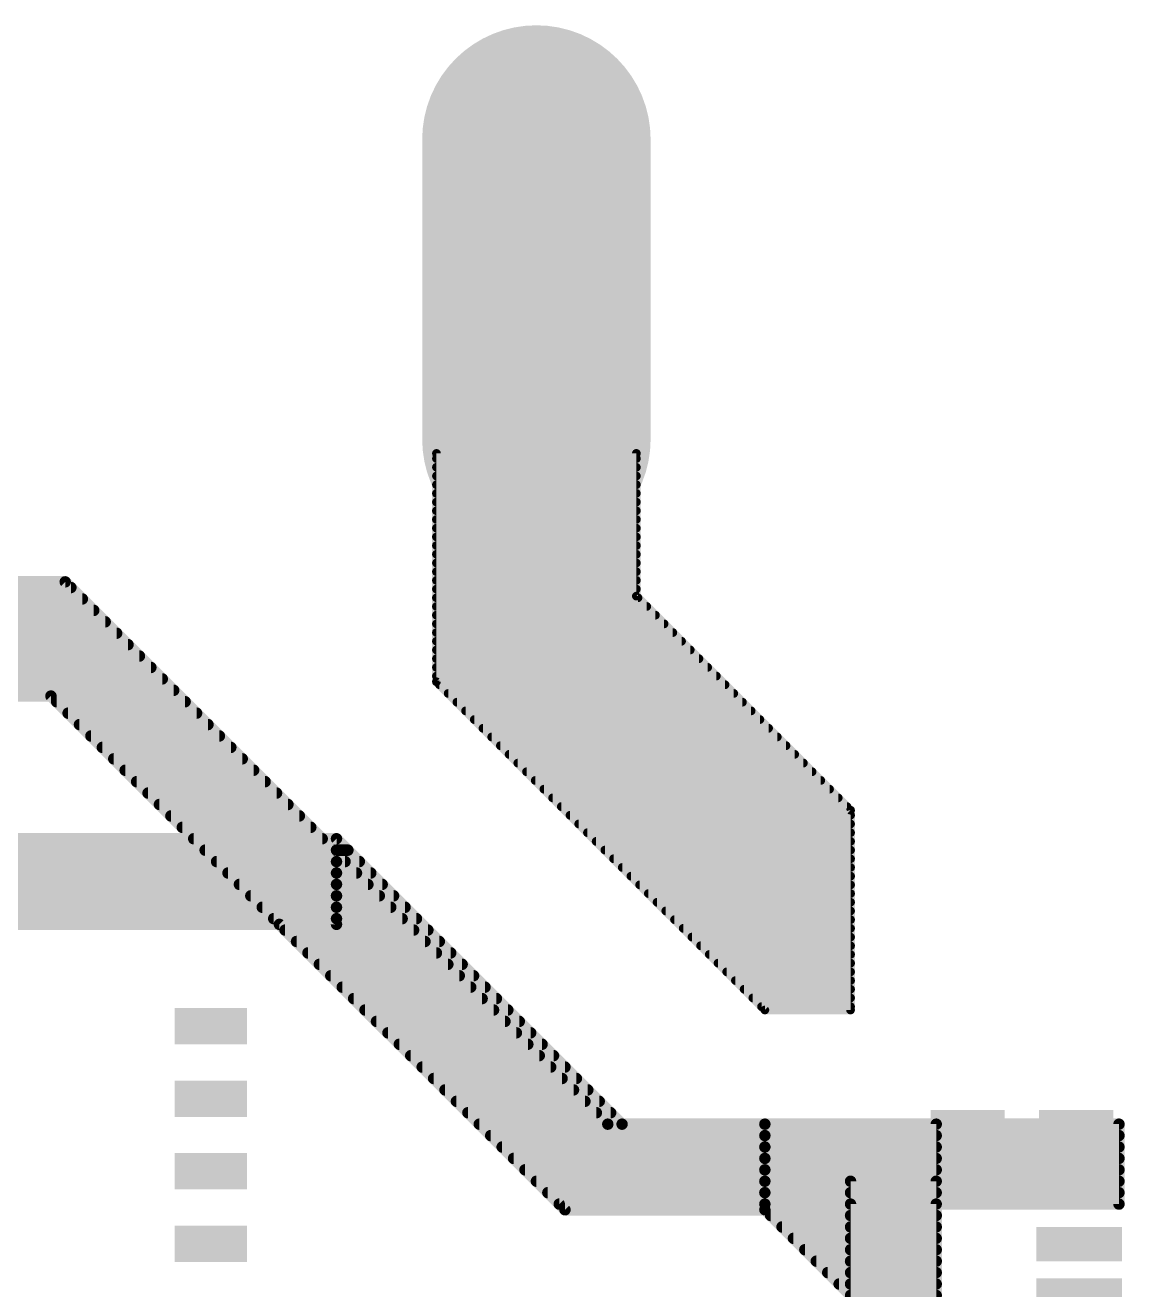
# Model space of a CAD drawing. Extents: x -25.1 to 38.2, y -27.2 to 27.2.
# Drawn here: x -9.45 to 9.8, y 5.1 to 27.25 of the extents above; entities that cross this region are included whole.
import ezdxf

# ---------------------------------------------------------------- set-up
doc = ezdxf.new("R2010")
doc.units = 0
doc.layers.add('29', color=253, linetype='CONTINUOUS')
doc.layers.add('30', color=253, linetype='CONTINUOUS')

# ---------------------------------------------------------------- blocks, each defined once
blk = doc.blocks.new('RECT')
blk.add_solid([(-0.5, -0.5), (0.5, -0.5), (-0.5, 0.5), (0.5, 0.5)])
blk = doc.blocks.new('LONGP100')
at = {"const_width": 1}
blk.add_lwpolyline([(-0.5, 0), (0.5, 0)], dxfattribs=at)
at = {"const_width": 0.5}
for points in [[(-0.5, 0.25, 1), (-0.5, -0.25)], [(0.5, -0.25, 1), (0.5, 0.25)]]:
    blk.add_lwpolyline(points, format="xyb", dxfattribs=at)

msp = doc.modelspace()

# ---------------------------------------------------------------- linework, layer by layer
at = {"layer": '29', "const_width": 0.2}
for points in [[(-4, 13), (-16, 13)], [(-4, 11.5), (-4, 13)], [(-4, 13), (1, 8)], [(-4, 11.5), (-4, 13)], [(-18.3, 12.8), (-4, 12.8)], [(-4, 12.8), (-3.8, 12.8)], [(-18.1, 12.6), (-4, 12.6)], [(-4, 12.6), (-3.6, 12.6)], [(-17.9, 12.4), (-4, 12.4)], [(-4, 12.4), (-3.4, 12.4)], [(-17.7, 12.2), (-4, 12.2)], [(-4, 12.2), (-3.2, 12.2)], [(-17.5, 12), (-4, 12)], [(-4, 12), (-3, 12)], [(-17.3, 11.8), (-4, 11.8)], [(-4, 11.8), (-2.8, 11.8)], [(-17.1, 11.6), (-4, 11.6)], [(-17, 11.5), (-4, 11.5)], [(0, 6.5), (-5, 11.5)], [(-5, 11.5), (-4, 11.5)], [(-4, 11.6), (-2.6, 11.6)], [(-4.9, 11.4), (-2.4, 11.4)], [(-4.7, 11.2), (-2.2, 11.2)], [(-4.5, 11), (-2, 11)], [(-4.3, 10.8), (-1.8, 10.8)], [(-4.1, 10.6), (-1.6, 10.6)], [(-3.9, 10.4), (-1.4, 10.4)], [(-3.7, 10.2), (-1.2, 10.2)], [(-3.5, 10), (-1, 10)], [(-3.3, 9.8), (-0.8, 9.8)], [(-3.1, 9.6), (-0.6, 9.6)], [(-2.9, 9.4), (-0.4, 9.4)], [(-2.7, 9.2), (-0.2, 9.2)], [(-2.5, 9), (0, 9)], [(-2.3, 8.8), (0.2, 8.8)], [(-2.1, 8.6), (0.4, 8.6)], [(-1.9, 8.4), (0.6, 8.4)], [(-1.7, 8.2), (0.8, 8.2)], [(-1.5, 8), (1, 8)], [(1, 8), (3.5, 8)], [(3.5, 8), (3.5, 6.5)], [(6.5, 8), (3.5, 8)], [(3.5, 8), (3.5, 6.5)], [(6.5, 5), (6.5, 8)], [(-1.3, 7.8), (3.5, 7.8)], [(3.5, 7.8), (6.5, 7.8)], [(-1.1, 7.6), (3.5, 7.6)], [(3.5, 7.6), (6.5, 7.6)], [(-0.9, 7.4), (3.5, 7.4)], [(3.5, 7.4), (6.5, 7.4)], [(-0.7, 7.2), (3.5, 7.2)], [(-0.5, 7), (3.5, 7)], [(3.5, 7.2), (6.5, 7.2)], [(3.5, 7), (6.5, 7)], [(-0.3, 6.8), (3.5, 6.8)], [(3.5, 6.8), (6.5, 6.8)], [(-0.1, 6.6), (3.5, 6.6)], [(3.5, 6.6), (6.5, 6.6)], [(6.5, 6.6), (5, 6.6)], [(5, 6.6), (5, -6)], [(6.5, -5.6), (6.5, 6.6)], [(3.5, 6.5), (0, 6.5)], [(3.5, 6.5), (5, 5)], [(3.6, 6.4), (6.5, 6.4)], [(5, 6.4), (6.5, 6.4)], [(3.8, 6.2), (6.5, 6.2)], [(5, 6.2), (6.5, 6.2)], [(4, 6), (6.5, 6)], [(5, 6), (6.5, 6)], [(4.2, 5.8), (6.5, 5.8)], [(5, 5.8), (6.5, 5.8)], [(4.4, 5.6), (6.5, 5.6)], [(5, 5.6), (6.5, 5.6)], [(4.6, 5.4), (6.5, 5.4)], [(5, 5.4), (6.5, 5.4)], [(4.8, 5.2), (6.5, 5.2)], [(5, 5.2), (6.5, 5.2)], [(5, 5), (6.5, 5)], [(5, 5), (6.5, 5)], [(5, 5), (6.5, 5)]]:
    msp.add_lwpolyline(points, dxfattribs=at)
at = {"layer": '29', "const_width": 0.1}
for points in [[(-3.9646, 13.0354, 1), (-4.0354, 12.9646)], [(-3.95, 13, 1), (-4.05, 13)], [(-3.95, 13, 1), (-4.05, 13)], [(-4, 12.95, 1), (-4, 13.05)], [(-4, 12.85, 1), (-4, 12.75)], [(-4, 12.75, 1), (-4, 12.85)], [(-3.8, 12.75, 1), (-3.8, 12.85)], [(-4, 12.65, 1), (-4, 12.55)], [(-4, 12.55, 1), (-4, 12.65)], [(-3.6, 12.55, 1), (-3.6, 12.65)], [(-4, 12.45, 1), (-4, 12.35)], [(-4, 12.35, 1), (-4, 12.45)], [(-3.4, 12.35, 1), (-3.4, 12.45)], [(-4, 12.25, 1), (-4, 12.15)], [(-4, 12.15, 1), (-4, 12.25)], [(-3.2, 12.15, 1), (-3.2, 12.25)], [(-4, 12.05, 1), (-4, 11.95)], [(-4, 11.95, 1), (-4, 12.05)], [(-3, 11.95, 1), (-3, 12.05)], [(-4, 11.85, 1), (-4, 11.75)], [(-4, 11.75, 1), (-4, 11.85)], [(-2.8, 11.75, 1), (-2.8, 11.85)], [(-4.9646, 11.5354, 1), (-5.0354, 11.4646)], [(-5, 11.55, 1), (-5, 11.45)], [(-4, 11.65, 1), (-4, 11.55)], [(-4.05, 11.5, 1), (-3.95, 11.5)], [(-4.05, 11.5, 1), (-3.95, 11.5)], [(-4, 11.55, 1), (-4, 11.65)], [(-4, 11.45, 1), (-4, 11.55)], [(-4, 11.45, 1), (-4, 11.55)], [(-2.6, 11.55, 1), (-2.6, 11.65)], [(-4.9, 11.45, 1), (-4.9, 11.35)], [(-4.7, 11.25, 1), (-4.7, 11.15)], [(-2.4, 11.35, 1), (-2.4, 11.45)], [(-2.2, 11.15, 1), (-2.2, 11.25)], [(-4.5, 11.05, 1), (-4.5, 10.95)], [(-2, 10.95, 1), (-2, 11.05)], [(-4.3, 10.85, 1), (-4.3, 10.75)], [(-1.8, 10.75, 1), (-1.8, 10.85)], [(-4.1, 10.65, 1), (-4.1, 10.55)], [(-1.6, 10.55, 1), (-1.6, 10.65)], [(-3.9, 10.45, 1), (-3.9, 10.35)], [(-1.4, 10.35, 1), (-1.4, 10.45)], [(-3.7, 10.25, 1), (-3.7, 10.15)], [(-1.2, 10.15, 1), (-1.2, 10.25)], [(-3.5, 10.05, 1), (-3.5, 9.95)], [(-1, 9.95, 1), (-1, 10.05)], [(-3.3, 9.85, 1), (-3.3, 9.75)], [(-0.8, 9.75, 1), (-0.8, 9.85)], [(-3.1, 9.65, 1), (-3.1, 9.55)], [(-0.6, 9.55, 1), (-0.6, 9.65)], [(-2.9, 9.45, 1), (-2.9, 9.35)], [(-0.4, 9.35, 1), (-0.4, 9.45)], [(-2.7, 9.25, 1), (-2.7, 9.15)], [(-2.5, 9.05, 1), (-2.5, 8.95)], [(-0.2, 9.15, 1), (-0.2, 9.25)], [(0, 8.95, 1), (0, 9.05)], [(-2.3, 8.85, 1), (-2.3, 8.75)], [(0.2, 8.75, 1), (0.2, 8.85)], [(-2.1, 8.65, 1), (-2.1, 8.55)], [(0.4, 8.55, 1), (0.4, 8.65)], [(-1.9, 8.45, 1), (-1.9, 8.35)], [(0.6, 8.35, 1), (0.6, 8.45)], [(-1.7, 8.25, 1), (-1.7, 8.15)], [(0.8, 8.15, 1), (0.8, 8.25)], [(-1.5, 8.05, 1), (-1.5, 7.95)], [(1, 8.05, 1), (1, 7.95)], [(0.9646, 7.9646, 1), (1.0354, 8.0354)], [(1, 7.95, 1), (1, 8.05)], [(3.55, 8, 1), (3.45, 8)], [(3.5, 8.05, 1), (3.5, 7.95)], [(3.55, 8, 1), (3.45, 8)], [(3.5, 7.95, 1), (3.5, 8.05)], [(6.55, 8, 1), (6.45, 8)], [(6.5, 7.95, 1), (6.5, 8.05)], [(-1.3, 7.85, 1), (-1.3, 7.75)], [(3.5, 7.85, 1), (3.5, 7.75)], [(3.5, 7.75, 1), (3.5, 7.85)], [(6.5, 7.75, 1), (6.5, 7.85)], [(-1.1, 7.65, 1), (-1.1, 7.55)], [(3.5, 7.65, 1), (3.5, 7.55)], [(3.5, 7.55, 1), (3.5, 7.65)], [(6.5, 7.55, 1), (6.5, 7.65)], [(-0.9, 7.45, 1), (-0.9, 7.35)], [(3.5, 7.45, 1), (3.5, 7.35)], [(3.5, 7.35, 1), (3.5, 7.45)], [(6.5, 7.35, 1), (6.5, 7.45)], [(-0.7, 7.25, 1), (-0.7, 7.15)], [(-0.5, 7.05, 1), (-0.5, 6.95)], [(3.5, 7.25, 1), (3.5, 7.15)], [(3.5, 7.05, 1), (3.5, 6.95)], [(3.5, 7.15, 1), (3.5, 7.25)], [(3.5, 6.95, 1), (3.5, 7.05)], [(6.5, 7.15, 1), (6.5, 7.25)], [(6.5, 6.95, 1), (6.5, 7.05)], [(-0.3, 6.85, 1), (-0.3, 6.75)], [(3.5, 6.85, 1), (3.5, 6.75)], [(3.5, 6.75, 1), (3.5, 6.85)], [(6.5, 6.75, 1), (6.5, 6.85)], [(-0.1, 6.65, 1), (-0.1, 6.55)], [(3.5, 6.65, 1), (3.5, 6.55)], [(3.5, 6.55, 1), (3.5, 6.65)], [(5, 6.65, 1), (5, 6.55)], [(5.05, 6.6, 1), (4.95, 6.6)], [(6.55, 6.6, 1), (6.45, 6.6)], [(6.5, 6.55, 1), (6.5, 6.65)], [(6.5, 6.55, 1), (6.5, 6.65)], [(0, 6.55, 1), (0, 6.45)], [(-0.0354, 6.4646, 1), (0.0354, 6.5354)], [(3.5354, 6.5354, 1), (3.4646, 6.4646)], [(3.45, 6.5, 1), (3.55, 6.5)], [(3.45, 6.5, 1), (3.55, 6.5)], [(3.5, 6.45, 1), (3.5, 6.55)], [(3.6, 6.45, 1), (3.6, 6.35)], [(5, 6.45, 1), (5, 6.35)], [(6.5, 6.35, 1), (6.5, 6.45)], [(6.5, 6.35, 1), (6.5, 6.45)], [(3.8, 6.25, 1), (3.8, 6.15)], [(5, 6.25, 1), (5, 6.15)], [(6.5, 6.15, 1), (6.5, 6.25)], [(6.5, 6.15, 1), (6.5, 6.25)], [(4, 6.05, 1), (4, 5.95)], [(5, 6.05, 1), (5, 5.95)], [(6.5, 5.95, 1), (6.5, 6.05)], [(6.5, 5.95, 1), (6.5, 6.05)], [(4.2, 5.85, 1), (4.2, 5.75)], [(5, 5.85, 1), (5, 5.75)], [(6.5, 5.75, 1), (6.5, 5.85)], [(6.5, 5.75, 1), (6.5, 5.85)], [(4.4, 5.65, 1), (4.4, 5.55)], [(5, 5.65, 1), (5, 5.55)], [(6.5, 5.55, 1), (6.5, 5.65)], [(6.5, 5.55, 1), (6.5, 5.65)], [(4.6, 5.45, 1), (4.6, 5.35)], [(5, 5.45, 1), (5, 5.35)], [(6.5, 5.35, 1), (6.5, 5.45)], [(6.5, 5.35, 1), (6.5, 5.45)], [(4.8, 5.25, 1), (4.8, 5.15)], [(5, 5.25, 1), (5, 5.15)], [(5, 5.05, 1), (5, 4.95)], [(5, 5.05, 1), (5, 4.95)], [(5, 5.05, 1), (5, 4.95)], [(6.5, 5.15, 1), (6.5, 5.25)], [(6.5, 5.15, 1), (6.5, 5.25)], [(6.5, 4.95, 1), (6.5, 5.05)], [(6.5, 4.95, 1), (6.5, 5.05)], [(6.5, 4.95, 1), (6.5, 5.05)]]:
    msp.add_lwpolyline(points, format="xyb", dxfattribs=at)
at = {"layer": '30'}
for points, const_width in [([(-2.25, 15.75), (-2.25, 19.75)], 0.1524), ([(-2.25, 19.75), (1.25, 19.75)], 0.1524), ([(-2.25, 19.6596), (1.25, 19.6596)], 0.1524), ([(1.25, 19.75), (1.25, 17.25)], 0.1524), ([(-2.25, 19.5072), (1.25, 19.5072)], 0.1524), ([(-2.25, 19.3548), (1.25, 19.3548)], 0.1524), ([(-2.25, 19.2024), (1.25, 19.2024)], 0.1524), ([(-2.25, 19.05), (1.25, 19.05)], 0.1524), ([(-2.25, 18.8976), (1.25, 18.8976)], 0.1524), ([(-2.25, 18.7452), (1.25, 18.7452)], 0.1524), ([(-2.25, 18.5928), (1.25, 18.5928)], 0.1524), ([(-2.25, 18.4404), (1.25, 18.4404)], 0.1524), ([(-2.25, 18.288), (1.25, 18.288)], 0.1524), ([(-2.25, 18.1356), (1.25, 18.1356)], 0.1524), ([(-2.25, 17.9832), (1.25, 17.9832)], 0.1524), ([(-2.25, 17.8308), (1.25, 17.8308)], 0.1524), ([(-2.25, 17.6784), (1.25, 17.6784)], 0.1524), ([(-12.4271, 17.4), (-8.65, 17.4)], 0.2), ([(-12, 17.5), (-8.75, 17.5)], 0.2), ([(-8.75, 17.5), (0.75, 8)], 0.2), ([(-2.25, 17.526), (1.25, 17.526)], 0.1524), ([(-12.7088, 17.2), (-8.45, 17.2)], 0.2), ([(-2.25, 17.3736), (1.25, 17.3736)], 0.1524), ([(-2.25, 17.2212), (1.2788, 17.2212)], 0.1524), ([(1.25, 17.25), (5, 13.5)], 0.1524), ([(-12.866, 17), (-8.25, 17)], 0.2), ([(-2.25, 17.0688), (1.4312, 17.0688)], 0.1524), ([(-12.951, 16.8), (-8.05, 16.8)], 0.2), ([(-2.25, 16.9164), (1.5836, 16.9164)], 0.1524), ([(-2.25, 16.764), (1.736, 16.764)], 0.1524), ([(-12.9913, 16.6), (-7.85, 16.6)], 0.2), ([(-2.25, 16.6116), (1.8884, 16.6116)], 0.1524), ([(-12.9913, 16.4), (-7.65, 16.4)], 0.2), ([(-2.25, 16.4592), (2.0408, 16.4592)], 0.1524), ([(-12.951, 16.2), (-7.45, 16.2)], 0.2), ([(-2.25, 16.3068), (2.1932, 16.3068)], 0.1524), ([(-2.25, 16.1544), (2.3456, 16.1544)], 0.1524), ([(-12.866, 16), (-7.25, 16)], 0.2), ([(-2.25, 16.002), (2.498, 16.002)], 0.1524), ([(-12.7088, 15.8), (-7.05, 15.8)], 0.2), ([(-2.25, 15.8496), (2.6504, 15.8496)], 0.1524), ([(3.5, 10), (-2.25, 15.75)], 0.1524), ([(-2.1972, 15.6972), (2.8028, 15.6972)], 0.1524), ([(-12.4271, 15.6), (-6.85, 15.6)], 0.2), ([(-9, 15.5), (-12, 15.5)], 0.2), ([(-0.1, 6.6), (-9, 15.5)], 0.2), ([(-2.0448, 15.5448), (2.9552, 15.5448)], 0.1524), ([(-8.9, 15.4), (-6.65, 15.4)], 0.2), ([(-8.7, 15.2), (-6.45, 15.2)], 0.2), ([(-1.8924, 15.3924), (3.1076, 15.3924)], 0.1524), ([(-1.74, 15.24), (3.26, 15.24)], 0.1524), ([(-8.5, 15), (-6.25, 15)], 0.2), ([(-1.5876, 15.0876), (3.4124, 15.0876)], 0.1524), ([(-8.3, 14.8), (-6.05, 14.8)], 0.2), ([(-1.4352, 14.9352), (3.5648, 14.9352)], 0.1524), ([(-1.2828, 14.7828), (3.7172, 14.7828)], 0.1524), ([(-8.1, 14.6), (-5.85, 14.6)], 0.2), ([(-1.1304, 14.6304), (3.8696, 14.6304)], 0.1524), ([(-7.9, 14.4), (-5.65, 14.4)], 0.2), ([(-0.978, 14.478), (4.022, 14.478)], 0.1524), ([(-0.8256, 14.3256), (4.1744, 14.3256)], 0.1524), ([(-7.7, 14.2), (-5.45, 14.2)], 0.2), ([(-0.6732, 14.1732), (4.3268, 14.1732)], 0.1524), ([(-7.5, 14), (-5.25, 14)], 0.2), ([(-0.5208, 14.0208), (4.4792, 14.0208)], 0.1524), ([(-7.3, 13.8), (-5.05, 13.8)], 0.2), ([(-0.3684, 13.8684), (4.6316, 13.8684)], 0.1524), ([(-0.216, 13.716), (4.784, 13.716)], 0.1524), ([(-7.1, 13.6), (-4.85, 13.6)], 0.2), ([(-0.0636, 13.5636), (4.9364, 13.5636)], 0.1524), ([(5, 13.5), (5, 10)], 0.1524), ([(-6.9, 13.4), (-4.65, 13.4)], 0.2), ([(-6.7, 13.2), (-4.45, 13.2)], 0.2), ([(0.0888, 13.4112), (5, 13.4112)], 0.1524), ([(0.2412, 13.2588), (5, 13.2588)], 0.1524), ([(-6.5, 13), (-4.25, 13)], 0.2), ([(0.3936, 13.1064), (5, 13.1064)], 0.1524), ([(-6.3, 12.8), (-4.05, 12.8)], 0.2), ([(0.546, 12.954), (5, 12.954)], 0.1524), ([(0.6984, 12.8016), (5, 12.8016)], 0.1524), ([(-6.1, 12.6), (-3.85, 12.6)], 0.2), ([(0.8508, 12.6492), (5, 12.6492)], 0.1524), ([(-5.9, 12.4), (-3.65, 12.4)], 0.2), ([(1.0032, 12.4968), (5, 12.4968)], 0.1524), ([(1.1556, 12.3444), (5, 12.3444)], 0.1524), ([(-5.7, 12.2), (-3.45, 12.2)], 0.2), ([(1.308, 12.192), (5, 12.192)], 0.1524), ([(-5.5, 12), (-3.25, 12)], 0.2), ([(1.4604, 12.0396), (5, 12.0396)], 0.1524), ([(1.6128, 11.8872), (5, 11.8872)], 0.1524), ([(-5.3, 11.8), (-3.05, 11.8)], 0.2), ([(1.7652, 11.7348), (5, 11.7348)], 0.1524), ([(-5.1, 11.6), (-2.85, 11.6)], 0.2), ([(1.9176, 11.5824), (5, 11.5824)], 0.1524), ([(-4.9, 11.4), (-2.65, 11.4)], 0.2), ([(-4.7, 11.2), (-2.45, 11.2)], 0.2), ([(2.07, 11.43), (5, 11.43)], 0.1524), ([(2.2224, 11.2776), (5, 11.2776)], 0.1524), ([(-4.5, 11), (-2.25, 11)], 0.2), ([(2.3748, 11.1252), (5, 11.1252)], 0.1524), ([(-4.3, 10.8), (-2.05, 10.8)], 0.2), ([(2.5272, 10.9728), (5, 10.9728)], 0.1524), ([(2.6796, 10.8204), (5, 10.8204)], 0.1524), ([(-4.1, 10.6), (-1.85, 10.6)], 0.2), ([(2.832, 10.668), (5, 10.668)], 0.1524), ([(-3.9, 10.4), (-1.65, 10.4)], 0.2), ([(2.9844, 10.5156), (5, 10.5156)], 0.1524), ([(3.1368, 10.3632), (5, 10.3632)], 0.1524), ([(-3.7, 10.2), (-1.45, 10.2)], 0.2), ([(3.2892, 10.2108), (5, 10.2108)], 0.1524), ([(-3.5, 10), (-1.25, 10)], 0.2), ([(3.4416, 10.0584), (5, 10.0584)], 0.1524), ([(5, 10), (3.5, 10)], 0.1524), ([(-3.3, 9.8), (-1.05, 9.8)], 0.2), ([(-3.1, 9.6), (-0.85, 9.6)], 0.2), ([(-2.9, 9.4), (-0.65, 9.4)], 0.2), ([(-2.7, 9.2), (-0.45, 9.2)], 0.2), ([(-2.5, 9), (-0.25, 9)], 0.2), ([(-2.3, 8.8), (-0.05, 8.8)], 0.2), ([(-2.1, 8.6), (0.15, 8.6)], 0.2), ([(-1.9, 8.4), (0.35, 8.4)], 0.2), ([(-1.7, 8.2), (0.55, 8.2)], 0.2), ([(-1.5, 8), (0.75, 8)], 0.2), ([(0.75, 8), (9.7, 8)], 0.2), ([(9.7, 8), (9.7, 6.6)], 0.2), ([(-1.3, 7.8), (9.7, 7.8)], 0.2), ([(-1.1, 7.6), (9.7, 7.6)], 0.2), ([(-0.9, 7.4), (9.7, 7.4)], 0.2), ([(-0.7, 7.2), (9.7, 7.2)], 0.2), ([(-0.5, 7), (9.7, 7)], 0.2), ([(6.5, 7), (5, 7)], 0.2), ([(5, 7), (5, -2)], 0.2), ([(6.5, -1.6), (6.5, 7)], 0.2), ([(-0.3, 6.8), (9.7, 6.8)], 0.2), ([(5, 6.8), (6.5, 6.8)], 0.2), ([(9.7, 6.6), (-0.1, 6.6)], 0.2), ([(-0.1, 6.6), (9.7, 6.6)], 0.2), ([(5, 6.6), (6.5, 6.6)], 0.2), ([(5, 6.4), (6.5, 6.4)], 0.2), ([(5, 6.2), (6.5, 6.2)], 0.2), ([(5, 6), (6.5, 6)], 0.2), ([(5, 5.8), (6.5, 5.8)], 0.2), ([(5, 5.6), (6.5, 5.6)], 0.2), ([(5, 5.4), (6.5, 5.4)], 0.2), ([(5, 5.2), (6.5, 5.2)], 0.2), ([(5, 5), (6.5, 5)], 0.2)]:
    msp.add_lwpolyline(points, dxfattribs=dict(at, const_width=const_width))
for points, const_width in [([(-2.2119, 19.75, 1), (-2.2881, 19.75)], 0.0762), ([(-2.25, 19.7881, 1), (-2.25, 19.7119)], 0.0762), ([(-2.25, 19.6977, 1), (-2.25, 19.6215)], 0.0762), ([(1.2881, 19.75, 1), (1.2119, 19.75)], 0.0762), ([(1.25, 19.7119, 1), (1.25, 19.7881)], 0.0762), ([(1.25, 19.6215, 1), (1.25, 19.6977)], 0.0762), ([(-2.25, 19.5453, 1), (-2.25, 19.4691)], 0.0762), ([(1.25, 19.4691, 1), (1.25, 19.5453)], 0.0762), ([(-2.25, 19.3929, 1), (-2.25, 19.3167)], 0.0762), ([(-2.25, 19.2405, 1), (-2.25, 19.1643)], 0.0762), ([(1.25, 19.3167, 1), (1.25, 19.3929)], 0.0762), ([(1.25, 19.1643, 1), (1.25, 19.2405)], 0.0762), ([(-2.25, 19.0881, 1), (-2.25, 19.0119)], 0.0762), ([(1.25, 19.0119, 1), (1.25, 19.0881)], 0.0762), ([(-2.25, 18.9357, 1), (-2.25, 18.8595)], 0.0762), ([(1.25, 18.8595, 1), (1.25, 18.9357)], 0.0762), ([(-2.25, 18.7833, 1), (-2.25, 18.7071)], 0.0762), ([(-2.25, 18.6309, 1), (-2.25, 18.5547)], 0.0762), ([(1.25, 18.7071, 1), (1.25, 18.7833)], 0.0762), ([(1.25, 18.5547, 1), (1.25, 18.6309)], 0.0762), ([(-2.25, 18.4785, 1), (-2.25, 18.4023)], 0.0762), ([(1.25, 18.4023, 1), (1.25, 18.4785)], 0.0762), ([(-2.25, 18.3261, 1), (-2.25, 18.2499)], 0.0762), ([(-2.25, 18.1737, 1), (-2.25, 18.0975)], 0.0762), ([(1.25, 18.2499, 1), (1.25, 18.3261)], 0.0762), ([(1.25, 18.0975, 1), (1.25, 18.1737)], 0.0762), ([(-2.25, 18.0213, 1), (-2.25, 17.9451)], 0.0762), ([(1.25, 17.9451, 1), (1.25, 18.0213)], 0.0762), ([(-2.25, 17.8689, 1), (-2.25, 17.7927)], 0.0762), ([(-2.25, 17.7165, 1), (-2.25, 17.6403)], 0.0762), ([(1.25, 17.7927, 1), (1.25, 17.8689)], 0.0762), ([(1.25, 17.6403, 1), (1.25, 17.7165)], 0.0762), ([(-8.7146, 17.5354, 1), (-8.7854, 17.4646)], 0.1), ([(-8.75, 17.45, 1), (-8.75, 17.55)], 0.1), ([(-8.65, 17.35, 1), (-8.65, 17.45)], 0.1), ([(-2.25, 17.5641, 1), (-2.25, 17.4879)], 0.0762), ([(1.25, 17.4879, 1), (1.25, 17.5641)], 0.0762), ([(-8.45, 17.15, 1), (-8.45, 17.25)], 0.1), ([(-2.25, 17.4117, 1), (-2.25, 17.3355)], 0.0762), ([(-2.25, 17.2593, 1), (-2.25, 17.1831)], 0.0762), ([(1.2119, 17.25, 1), (1.2881, 17.25)], 0.0762), ([(1.2769, 17.2769, 1), (1.2231, 17.2231)], 0.0762), ([(1.25, 17.3355, 1), (1.25, 17.4117)], 0.0762), ([(1.2788, 17.1831, 1), (1.2788, 17.2593)], 0.0762), ([(-8.25, 16.95, 1), (-8.25, 17.05)], 0.1), ([(-2.25, 17.1069, 1), (-2.25, 17.0307)], 0.0762), ([(1.4312, 17.0307, 1), (1.4312, 17.1069)], 0.0762), ([(-8.05, 16.75, 1), (-8.05, 16.85)], 0.1), ([(-2.25, 16.9545, 1), (-2.25, 16.8783)], 0.0762), ([(-2.25, 16.8021, 1), (-2.25, 16.7259)], 0.0762), ([(1.5836, 16.8783, 1), (1.5836, 16.9545)], 0.0762), ([(1.736, 16.7259, 1), (1.736, 16.8021)], 0.0762), ([(-7.85, 16.55, 1), (-7.85, 16.65)], 0.1), ([(-2.25, 16.6497, 1), (-2.25, 16.5735)], 0.0762), ([(1.8884, 16.5735, 1), (1.8884, 16.6497)], 0.0762), ([(-7.65, 16.35, 1), (-7.65, 16.45)], 0.1), ([(-2.25, 16.4973, 1), (-2.25, 16.4211)], 0.0762), ([(2.0408, 16.4211, 1), (2.0408, 16.4973)], 0.0762), ([(-7.45, 16.15, 1), (-7.45, 16.25)], 0.1), ([(-2.25, 16.3449, 1), (-2.25, 16.2687)], 0.0762), ([(-2.25, 16.1925, 1), (-2.25, 16.1163)], 0.0762), ([(2.1932, 16.2687, 1), (2.1932, 16.3449)], 0.0762), ([(2.3456, 16.1163, 1), (2.3456, 16.1925)], 0.0762), ([(-7.25, 15.95, 1), (-7.25, 16.05)], 0.1), ([(-2.25, 16.0401, 1), (-2.25, 15.9639)], 0.0762), ([(2.498, 15.9639, 1), (2.498, 16.0401)], 0.0762), ([(-7.05, 15.75, 1), (-7.05, 15.85)], 0.1), ([(-2.25, 15.8877, 1), (-2.25, 15.8115)], 0.0762), ([(-2.2881, 15.75, 1), (-2.2119, 15.75)], 0.0762), ([(-2.2231, 15.7769, 1), (-2.2769, 15.7231)], 0.0762), ([(-2.1972, 15.7353, 1), (-2.1972, 15.6591)], 0.0762), ([(2.6504, 15.8115, 1), (2.6504, 15.8877)], 0.0762), ([(2.8028, 15.6591, 1), (2.8028, 15.7353)], 0.0762), ([(-8.9646, 15.5354, 1), (-9.0354, 15.4646)], 0.1), ([(-9, 15.45, 1), (-9, 15.55)], 0.1), ([(-6.85, 15.55, 1), (-6.85, 15.65)], 0.1), ([(-2.0448, 15.5829, 1), (-2.0448, 15.5067)], 0.0762), ([(2.9552, 15.5067, 1), (2.9552, 15.5829)], 0.0762), ([(-8.9, 15.45, 1), (-8.9, 15.35)], 0.1), ([(-8.7, 15.25, 1), (-8.7, 15.15)], 0.1), ([(-6.65, 15.35, 1), (-6.65, 15.45)], 0.1), ([(-6.45, 15.15, 1), (-6.45, 15.25)], 0.1), ([(-1.8924, 15.4305, 1), (-1.8924, 15.3543)], 0.0762), ([(-1.74, 15.2781, 1), (-1.74, 15.2019)], 0.0762), ([(3.1076, 15.3543, 1), (3.1076, 15.4305)], 0.0762), ([(3.26, 15.2019, 1), (3.26, 15.2781)], 0.0762), ([(-8.5, 15.05, 1), (-8.5, 14.95)], 0.1), ([(-6.25, 14.95, 1), (-6.25, 15.05)], 0.1), ([(-1.5876, 15.1257, 1), (-1.5876, 15.0495)], 0.0762), ([(3.4124, 15.0495, 1), (3.4124, 15.1257)], 0.0762), ([(-8.3, 14.85, 1), (-8.3, 14.75)], 0.1), ([(-6.05, 14.75, 1), (-6.05, 14.85)], 0.1), ([(-1.4352, 14.9733, 1), (-1.4352, 14.8971)], 0.0762), ([(-1.2828, 14.8209, 1), (-1.2828, 14.7447)], 0.0762), ([(3.5648, 14.8971, 1), (3.5648, 14.9733)], 0.0762), ([(3.7172, 14.7447, 1), (3.7172, 14.8209)], 0.0762), ([(-8.1, 14.65, 1), (-8.1, 14.55)], 0.1), ([(-5.85, 14.55, 1), (-5.85, 14.65)], 0.1), ([(-1.1304, 14.6685, 1), (-1.1304, 14.5923)], 0.0762), ([(3.8696, 14.5923, 1), (3.8696, 14.6685)], 0.0762), ([(-7.9, 14.45, 1), (-7.9, 14.35)], 0.1), ([(-5.65, 14.35, 1), (-5.65, 14.45)], 0.1), ([(-0.978, 14.5161, 1), (-0.978, 14.4399)], 0.0762), ([(-0.8256, 14.3637, 1), (-0.8256, 14.2875)], 0.0762), ([(4.022, 14.4399, 1), (4.022, 14.5161)], 0.0762), ([(4.1744, 14.2875, 1), (4.1744, 14.3637)], 0.0762), ([(-7.7, 14.25, 1), (-7.7, 14.15)], 0.1), ([(-5.45, 14.15, 1), (-5.45, 14.25)], 0.1), ([(-0.6732, 14.2113, 1), (-0.6732, 14.1351)], 0.0762), ([(4.3268, 14.1351, 1), (4.3268, 14.2113)], 0.0762), ([(-7.5, 14.05, 1), (-7.5, 13.95)], 0.1), ([(-5.25, 13.95, 1), (-5.25, 14.05)], 0.1), ([(-0.5208, 14.0589, 1), (-0.5208, 13.9827)], 0.0762), ([(4.4792, 13.9827, 1), (4.4792, 14.0589)], 0.0762), ([(-7.3, 13.85, 1), (-7.3, 13.75)], 0.1), ([(-5.05, 13.75, 1), (-5.05, 13.85)], 0.1), ([(-0.3684, 13.9065, 1), (-0.3684, 13.8303)], 0.0762), ([(-0.216, 13.7541, 1), (-0.216, 13.6779)], 0.0762), ([(4.6316, 13.8303, 1), (4.6316, 13.9065)], 0.0762), ([(4.784, 13.6779, 1), (4.784, 13.7541)], 0.0762), ([(-7.1, 13.65, 1), (-7.1, 13.55)], 0.1), ([(-4.85, 13.55, 1), (-4.85, 13.65)], 0.1), ([(-0.0636, 13.6017, 1), (-0.0636, 13.5255)], 0.0762), ([(4.9364, 13.5255, 1), (4.9364, 13.6017)], 0.0762), ([(5.0381, 13.5, 1), (4.9619, 13.5)], 0.0762), ([(4.9731, 13.4731, 1), (5.0269, 13.5269)], 0.0762), ([(-6.9, 13.45, 1), (-6.9, 13.35)], 0.1), ([(-6.7, 13.25, 1), (-6.7, 13.15)], 0.1), ([(-4.65, 13.35, 1), (-4.65, 13.45)], 0.1), ([(-4.45, 13.15, 1), (-4.45, 13.25)], 0.1), ([(0.0888, 13.4493, 1), (0.0888, 13.3731)], 0.0762), ([(0.2412, 13.2969, 1), (0.2412, 13.2207)], 0.0762), ([(5, 13.3731, 1), (5, 13.4493)], 0.0762), ([(5, 13.2207, 1), (5, 13.2969)], 0.0762), ([(-6.5, 13.05, 1), (-6.5, 12.95)], 0.1), ([(-4.25, 12.95, 1), (-4.25, 13.05)], 0.1), ([(0.3936, 13.1445, 1), (0.3936, 13.0683)], 0.0762), ([(5, 13.0683, 1), (5, 13.1445)], 0.0762), ([(-6.3, 12.85, 1), (-6.3, 12.75)], 0.1), ([(-4.05, 12.75, 1), (-4.05, 12.85)], 0.1), ([(0.546, 12.9921, 1), (0.546, 12.9159)], 0.0762), ([(0.6984, 12.8397, 1), (0.6984, 12.7635)], 0.0762), ([(5, 12.9159, 1), (5, 12.9921)], 0.0762), ([(5, 12.7635, 1), (5, 12.8397)], 0.0762), ([(-6.1, 12.65, 1), (-6.1, 12.55)], 0.1), ([(-3.85, 12.55, 1), (-3.85, 12.65)], 0.1), ([(0.8508, 12.6873, 1), (0.8508, 12.6111)], 0.0762), ([(5, 12.6111, 1), (5, 12.6873)], 0.0762), ([(-5.9, 12.45, 1), (-5.9, 12.35)], 0.1), ([(-3.65, 12.35, 1), (-3.65, 12.45)], 0.1), ([(1.0032, 12.5349, 1), (1.0032, 12.4587)], 0.0762), ([(1.1556, 12.3825, 1), (1.1556, 12.3063)], 0.0762), ([(5, 12.4587, 1), (5, 12.5349)], 0.0762), ([(5, 12.3063, 1), (5, 12.3825)], 0.0762), ([(-5.7, 12.25, 1), (-5.7, 12.15)], 0.1), ([(-3.45, 12.15, 1), (-3.45, 12.25)], 0.1), ([(1.308, 12.2301, 1), (1.308, 12.1539)], 0.0762), ([(5, 12.1539, 1), (5, 12.2301)], 0.0762), ([(-5.5, 12.05, 1), (-5.5, 11.95)], 0.1), ([(-3.25, 11.95, 1), (-3.25, 12.05)], 0.1), ([(1.4604, 12.0777, 1), (1.4604, 12.0015)], 0.0762), ([(1.6128, 11.9253, 1), (1.6128, 11.8491)], 0.0762), ([(5, 12.0015, 1), (5, 12.0777)], 0.0762), ([(5, 11.8491, 1), (5, 11.9253)], 0.0762), ([(-5.3, 11.85, 1), (-5.3, 11.75)], 0.1), ([(-3.05, 11.75, 1), (-3.05, 11.85)], 0.1), ([(1.7652, 11.7729, 1), (1.7652, 11.6967)], 0.0762), ([(5, 11.6967, 1), (5, 11.7729)], 0.0762), ([(-5.1, 11.65, 1), (-5.1, 11.55)], 0.1), ([(-2.85, 11.55, 1), (-2.85, 11.65)], 0.1), ([(1.9176, 11.6205, 1), (1.9176, 11.5443)], 0.0762), ([(5, 11.5443, 1), (5, 11.6205)], 0.0762), ([(-4.9, 11.45, 1), (-4.9, 11.35)], 0.1), ([(-4.7, 11.25, 1), (-4.7, 11.15)], 0.1), ([(-2.65, 11.35, 1), (-2.65, 11.45)], 0.1), ([(-2.45, 11.15, 1), (-2.45, 11.25)], 0.1), ([(2.07, 11.4681, 1), (2.07, 11.3919)], 0.0762), ([(2.2224, 11.3157, 1), (2.2224, 11.2395)], 0.0762), ([(5, 11.3919, 1), (5, 11.4681)], 0.0762), ([(5, 11.2395, 1), (5, 11.3157)], 0.0762), ([(-4.5, 11.05, 1), (-4.5, 10.95)], 0.1), ([(-2.25, 10.95, 1), (-2.25, 11.05)], 0.1), ([(2.3748, 11.1633, 1), (2.3748, 11.0871)], 0.0762), ([(5, 11.0871, 1), (5, 11.1633)], 0.0762), ([(-4.3, 10.85, 1), (-4.3, 10.75)], 0.1), ([(-2.05, 10.75, 1), (-2.05, 10.85)], 0.1), ([(2.5272, 11.0109, 1), (2.5272, 10.9347)], 0.0762), ([(2.6796, 10.8585, 1), (2.6796, 10.7823)], 0.0762), ([(5, 10.9347, 1), (5, 11.0109)], 0.0762), ([(5, 10.7823, 1), (5, 10.8585)], 0.0762), ([(-4.1, 10.65, 1), (-4.1, 10.55)], 0.1), ([(-1.85, 10.55, 1), (-1.85, 10.65)], 0.1), ([(2.832, 10.7061, 1), (2.832, 10.6299)], 0.0762), ([(5, 10.6299, 1), (5, 10.7061)], 0.0762), ([(-3.9, 10.45, 1), (-3.9, 10.35)], 0.1), ([(-1.65, 10.35, 1), (-1.65, 10.45)], 0.1), ([(2.9844, 10.5537, 1), (2.9844, 10.4775)], 0.0762), ([(3.1368, 10.4013, 1), (3.1368, 10.3251)], 0.0762), ([(5, 10.4775, 1), (5, 10.5537)], 0.0762), ([(5, 10.3251, 1), (5, 10.4013)], 0.0762), ([(-3.7, 10.25, 1), (-3.7, 10.15)], 0.1), ([(-1.45, 10.15, 1), (-1.45, 10.25)], 0.1), ([(3.2892, 10.2489, 1), (3.2892, 10.1727)], 0.0762), ([(5, 10.1727, 1), (5, 10.2489)], 0.0762), ([(-3.5, 10.05, 1), (-3.5, 9.95)], 0.1), ([(-1.25, 9.95, 1), (-1.25, 10.05)], 0.1), ([(3.4416, 10.0965, 1), (3.4416, 10.0203)], 0.0762), ([(3.5, 10.0381, 1), (3.5, 9.9619)], 0.0762), ([(3.4731, 9.9731, 1), (3.5269, 10.0269)], 0.0762), ([(4.9619, 10, 1), (5.0381, 10)], 0.0762), ([(5, 10.0203, 1), (5, 10.0965)], 0.0762), ([(5, 9.9619, 1), (5, 10.0381)], 0.0762), ([(-3.3, 9.85, 1), (-3.3, 9.75)], 0.1), ([(-1.05, 9.75, 1), (-1.05, 9.85)], 0.1), ([(-3.1, 9.65, 1), (-3.1, 9.55)], 0.1), ([(-0.85, 9.55, 1), (-0.85, 9.65)], 0.1), ([(-2.9, 9.45, 1), (-2.9, 9.35)], 0.1), ([(-0.65, 9.35, 1), (-0.65, 9.45)], 0.1), ([(-2.7, 9.25, 1), (-2.7, 9.15)], 0.1), ([(-2.5, 9.05, 1), (-2.5, 8.95)], 0.1), ([(-0.45, 9.15, 1), (-0.45, 9.25)], 0.1), ([(-0.25, 8.95, 1), (-0.25, 9.05)], 0.1), ([(-2.3, 8.85, 1), (-2.3, 8.75)], 0.1), ([(-0.05, 8.75, 1), (-0.05, 8.85)], 0.1), ([(-2.1, 8.65, 1), (-2.1, 8.55)], 0.1), ([(0.15, 8.55, 1), (0.15, 8.65)], 0.1), ([(-1.9, 8.45, 1), (-1.9, 8.35)], 0.1), ([(0.35, 8.35, 1), (0.35, 8.45)], 0.1), ([(-1.7, 8.25, 1), (-1.7, 8.15)], 0.1), ([(0.55, 8.15, 1), (0.55, 8.25)], 0.1), ([(-1.5, 8.05, 1), (-1.5, 7.95)], 0.1), ([(0.75, 8.05, 1), (0.75, 7.95)], 0.1), ([(0.7146, 7.9646, 1), (0.7854, 8.0354)], 0.1), ([(0.75, 7.95, 1), (0.75, 8.05)], 0.1), ([(9.75, 8, 1), (9.65, 8)], 0.1), ([(9.7, 7.95, 1), (9.7, 8.05)], 0.1), ([(-1.3, 7.85, 1), (-1.3, 7.75)], 0.1), ([(9.7, 7.75, 1), (9.7, 7.85)], 0.1), ([(-1.1, 7.65, 1), (-1.1, 7.55)], 0.1), ([(9.7, 7.55, 1), (9.7, 7.65)], 0.1), ([(-0.9, 7.45, 1), (-0.9, 7.35)], 0.1), ([(9.7, 7.35, 1), (9.7, 7.45)], 0.1), ([(-0.7, 7.25, 1), (-0.7, 7.15)], 0.1), ([(-0.5, 7.05, 1), (-0.5, 6.95)], 0.1), ([(5, 7.05, 1), (5, 6.95)], 0.1), ([(5.05, 7, 1), (4.95, 7)], 0.1), ([(6.55, 7, 1), (6.45, 7)], 0.1), ([(6.5, 6.95, 1), (6.5, 7.05)], 0.1), ([(9.7, 7.15, 1), (9.7, 7.25)], 0.1), ([(9.7, 6.95, 1), (9.7, 7.05)], 0.1), ([(-0.3, 6.85, 1), (-0.3, 6.75)], 0.1), ([(5, 6.85, 1), (5, 6.75)], 0.1), ([(6.5, 6.75, 1), (6.5, 6.85)], 0.1), ([(9.7, 6.75, 1), (9.7, 6.85)], 0.1), ([(-0.1, 6.65, 1), (-0.1, 6.55)], 0.1), ([(-0.1, 6.65, 1), (-0.1, 6.55)], 0.1), ([(-0.1354, 6.5646, 1), (-0.0646, 6.6354)], 0.1), ([(5, 6.65, 1), (5, 6.55)], 0.1), ([(6.5, 6.55, 1), (6.5, 6.65)], 0.1), ([(9.65, 6.6, 1), (9.75, 6.6)], 0.1), ([(9.7, 6.55, 1), (9.7, 6.65)], 0.1), ([(9.7, 6.55, 1), (9.7, 6.65)], 0.1), ([(5, 6.45, 1), (5, 6.35)], 0.1), ([(6.5, 6.35, 1), (6.5, 6.45)], 0.1), ([(5, 6.25, 1), (5, 6.15)], 0.1), ([(6.5, 6.15, 1), (6.5, 6.25)], 0.1), ([(5, 6.05, 1), (5, 5.95)], 0.1), ([(6.5, 5.95, 1), (6.5, 6.05)], 0.1), ([(5, 5.85, 1), (5, 5.75)], 0.1), ([(6.5, 5.75, 1), (6.5, 5.85)], 0.1), ([(5, 5.65, 1), (5, 5.55)], 0.1), ([(6.5, 5.55, 1), (6.5, 5.65)], 0.1), ([(5, 5.45, 1), (5, 5.35)], 0.1), ([(6.5, 5.35, 1), (6.5, 5.45)], 0.1), ([(5, 5.25, 1), (5, 5.15)], 0.1), ([(5, 5.05, 1), (5, 4.95)], 0.1), ([(6.5, 5.15, 1), (6.5, 5.25)], 0.1), ([(6.5, 4.95, 1), (6.5, 5.05)], 0.1)]:
    msp.add_lwpolyline(points, format="xyb", dxfattribs=dict(at, const_width=const_width))

# ---------------------------------------------------------------- block references
at = {"layer": '29'}
for name, p, xscale, yscale, rotation in [('LONGP100', (-0.5, 23.25), 4, 4, 90), ('LONGP100', (-0.5, 22), 4, 4, 90), ('RECT', (7.05, 7.5), 1.3, 1.5, 180), ('RECT', (8.95, 7.5), 1.3, 1.5, 180)]:
    msp.add_blockref(name, p, dxfattribs=dict(at, xscale=xscale, yscale=yscale, rotation=rotation))
at = {"layer": '30', "rotation": 90}
for name, p, xscale, yscale in [('LONGP100', (-0.5, 23.25), 4, 4), ('LONGP100', (-0.5, 22), 4, 4), ('RECT', (9, 7.7), 0.6, 1.5), ('RECT', (9, 6.8), 0.6, 1.5), ('RECT', (9, 5.9), 0.6, 1.5), ('RECT', (9, 5), 0.6, 1.5)]:
    msp.add_blockref(name, p, dxfattribs=dict(at, xscale=xscale, yscale=yscale))
at = {"layer": '30', "xscale": 1.27, "yscale": 0.635}
for p in [(-6.2, 9.715), (-6.2, 8.445), (-6.2, 7.175), (-6.2, 5.905)]:
    msp.add_blockref('RECT', p, dxfattribs=at)

doc.saveas('drawing.dxf')
